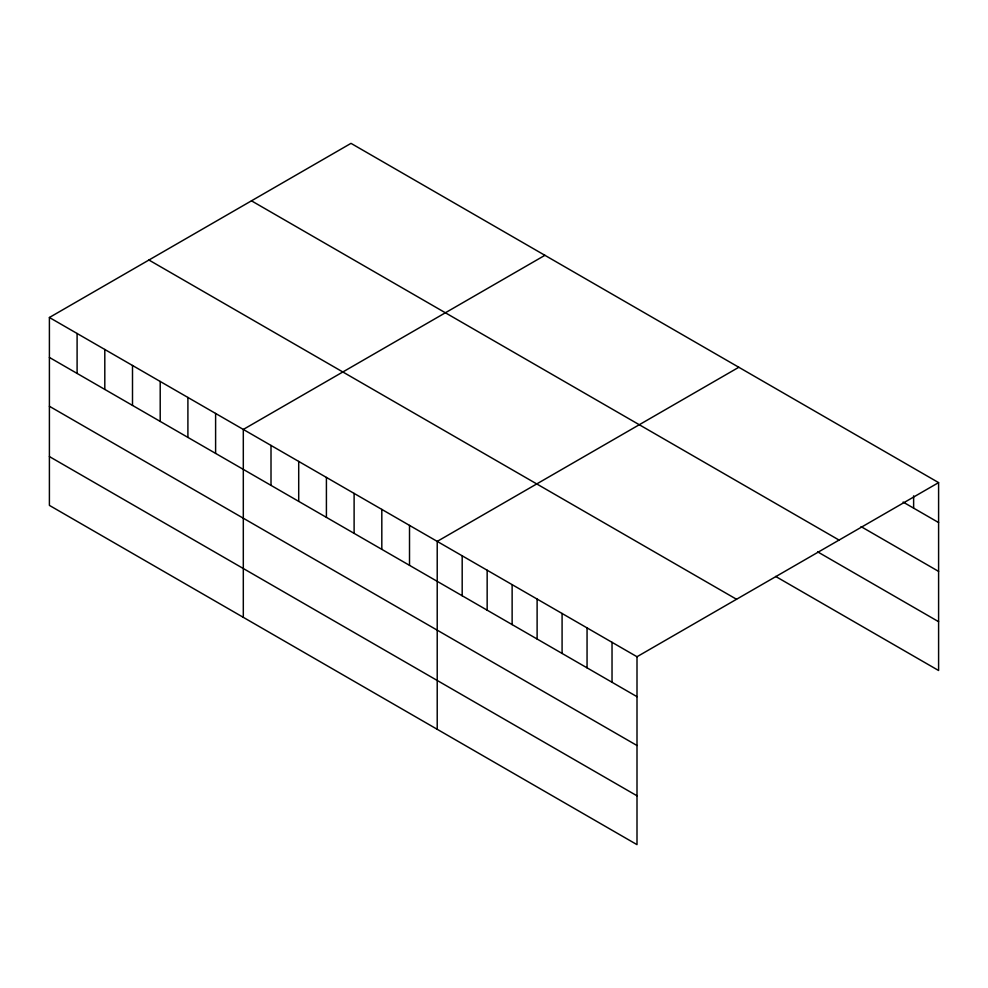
<?xml version="1.0" encoding="UTF-8"?>
<svg xmlns="http://www.w3.org/2000/svg" width="988" height="988" viewBox="0 0 988 988"><rect width="100%" height="100%" fill="white"/><g stroke="black" fill="none" stroke-linecap="round" stroke-linejoin="round"><path stroke-width="1.48" d="M49.4 317.494L637.001 656.736L637.001 844.641L49.4 505.387L49.4 317.494L350.999 143.359L938.6 482.613L938.6 670.506L775.617 576.412M544.907 255.312L243.307 429.447L243.307 617.339M738.814 367.264L437.215 541.399L437.215 729.292M637.001 656.736L938.6 482.613M903.106 502.065L938.6 522.553M861.054 526.616L938.6 571.385M251.471 200.823L839.071 540.078M817.681 551.872L938.6 621.687M148.929 260.029L736.529 599.271M49.4 357.434L637.001 696.688M49.4 406.266L637.001 745.508M49.4 456.567L637.001 795.809M913.628 495.853L913.628 508.141M612.029 642.324L612.029 682.263M587.057 627.899L587.057 667.851M562.086 613.486L562.086 653.426M537.114 599.061L537.114 639.014M512.13 584.649L512.13 624.601M487.158 570.224L487.158 610.176M462.186 555.812L462.186 595.764M409.514 525.406L409.514 565.346M381.813 509.413L381.813 549.353M354.112 493.42L354.112 533.359M326.411 477.426L326.411 517.366M298.709 461.433L298.709 501.373M271.008 445.44L271.008 485.38M215.606 413.453L215.606 453.393M187.905 397.46L187.905 437.4M160.204 381.467L160.204 421.407M132.503 365.474L132.503 405.413M104.802 349.48L104.802 389.42M77.101 333.487L77.101 373.427"/></g></svg>
